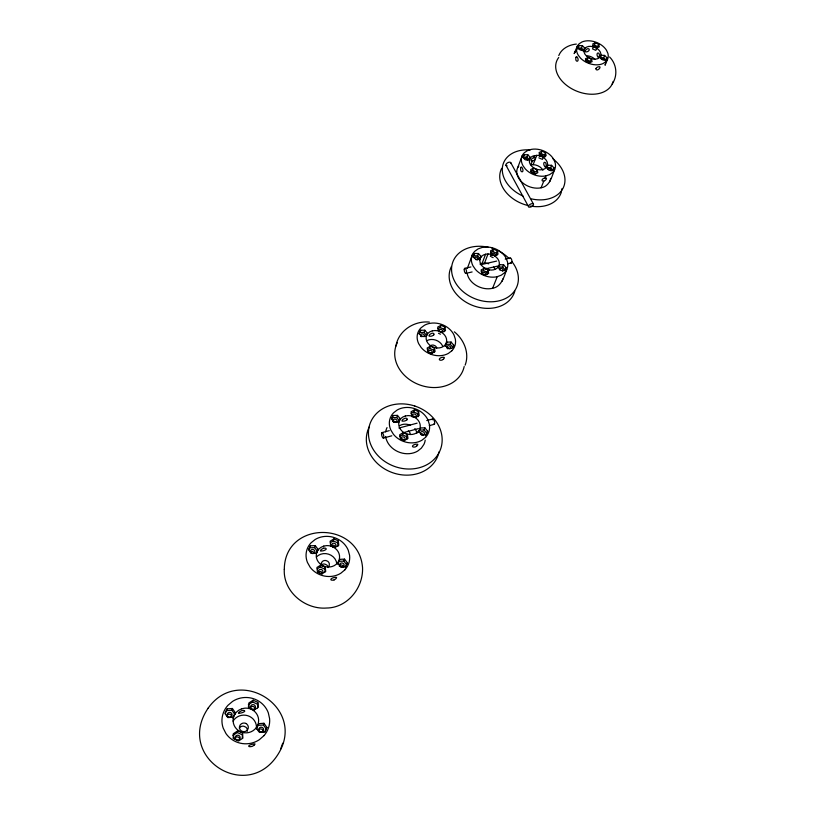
<?xml version="1.0" encoding="UTF-8"?>
<svg xmlns="http://www.w3.org/2000/svg" width="816" height="816" viewBox="0 0 816 816"><rect width="100%" height="100%" fill="white"/><g stroke="black" fill="none" stroke-linecap="round" stroke-linejoin="round"><path stroke-width="1.22" d="M225.563 712.878L227.174 708.849L232.397 708.482L235.314 712.664L234.835 714.418L231.928 710.246L232.397 708.482M605.564 63.352L605.074 65.239L607.522 59.354M233.162 738.46L233.427 733.676L237.813 730.779L242.536 733.003L242.913 738.123L238.537 741.03L233.784 738.806L233.427 733.676M232.958 735.389L237.323 732.503L237.813 730.779M208.223 708.053C174.614 757.126 247.483 803.933 278.307 753.872C306.867 707.768 238.762 664.52 208.141 708.176M242.27 737.919L242.536 733.003M248.329 704.769L252.613 701.974L253.133 700.199L257.805 702.382L258.203 707.38L253.909 710.195L249.227 708.002L248.839 702.994L253.133 700.199M257.57 707.89L257.805 702.382M308.876 549.77L310.488 545.812L315.251 545.618L318.046 549.301L316.424 553.248M256.428 729.035L258.774 723.649L263.976 723.272L266.934 727.474L265.027 731.942M317.404 551.3L314.629 547.628L315.251 545.618M266.373 729.188L263.425 724.996L263.976 723.272M317.281 568.834L320.209 567.028L320.851 565.049L325.237 567.079L325.727 571.526L321.82 573.944L317.414 571.914L316.934 567.467L320.851 565.049M395.933 346.004C398.524 330.551 414.263 320.627 429.328 322.075M330.429 542.64L333.305 540.896L333.968 538.876L338.303 540.875L338.813 545.21L334.968 547.567L330.623 545.557L330.123 541.212L333.968 538.876M324.89 571.843L325.237 567.079M338.008 546.139L337.63 542.885L338.303 540.875M465.12 365.17C469.771 353.206 463.978 339.497 454.339 331.826M339.119 561.316L339.803 559.337L344.546 559.123L347.371 562.826L346.667 564.794L343.852 561.102L339.119 561.316L337.671 564.254M419.873 332.479L420.658 330.235L424.83 330.215L427.431 333.285L426.635 335.529L424.045 332.449L419.873 332.479L419.087 334.03M391.507 419.332L393.118 415.477L397.494 415.385L400.177 418.69L398.565 422.545M424.045 332.449L424.83 330.215M343.852 561.102L344.546 559.123M399.412 420.842L396.729 417.547L397.494 415.385M280.622 749.037L281.53 746.518M281.795 745.732L282.713 743.213M427.513 349.615L429.726 348.391L430.532 346.168L434.469 347.942L435.071 351.563L431.735 353.41L427.798 351.625L427.196 348.004L430.532 346.168M437.988 328.726L440.171 327.532L440.997 325.298L444.883 327.053L445.495 330.592L442.221 332.387L438.314 330.633L437.713 327.083L440.997 325.298M399.85 436.305L402.492 434.765L403.267 432.633L407.378 434.5L407.969 438.427L404.44 440.487L400.33 438.61L399.748 434.683L403.267 432.633M434.03 352.43L433.653 350.166L434.469 347.942M444.465 331.643L444.057 329.287L444.883 327.053M411.131 413.447L413.722 411.958L414.518 409.795L418.577 411.641L419.179 415.477L415.711 417.486L411.652 415.63L411.06 411.784L414.518 409.795M472.546 254.337L468.19 266.108A18.554 14.413 21.1 0 0 467.323 268.464M406.949 439.09L406.582 436.631L407.378 434.5M472.954 257.203L474.514 253.49L478.462 253.521L480.991 256.387L479.42 260.1M418.22 416.67L417.772 413.794L418.577 411.641M480.124 258.682L477.605 255.816L478.462 253.521M446.107 344.321L446.933 342.098L451.095 342.067L453.716 345.158L452.87 347.371L450.248 344.291L446.107 344.321L445.077 346.402M450.248 344.291L451.095 342.067M554.615 169.738C551.677 176.582 549.923 186.446 541.069 187.802A17.503 12.811 21.4 0 1 522.342 182.56A17.503 12.811 21.4 0 1 517.762 167.474L522.342 155.428M479.981 264.098A9.935 7.711 21.1 0 1 482.123 263.313L485.591 254.215L488.019 253.96A10.016 7.732 21.1 0 1 498.933 261.028A10.016 7.732 21.1 0 1 493.68 269.821L491.242 270.076A10.016 7.732 21.1 0 1 480.736 264.027A10.016 7.732 21.1 0 1 483.429 254.99L485.591 254.215M524.158 154.693L523.27 157.039L526.942 157.141L529.37 159.752L530.278 157.406L527.85 154.795L524.158 154.693L522.893 157.213L525.32 159.834L529.023 159.936L530.278 157.406M418.628 432.368L420.546 427.951L424.901 427.859L427.625 431.174L425.697 435.581M482.123 263.313L484.531 263.058L488.019 253.96M481.297 271.657L483.358 270.555L484.235 268.28L487.999 269.963L488.662 273.309L485.551 274.961L481.777 273.268L481.124 269.933L484.235 268.28M526.942 157.141L527.85 154.795M490.355 256.367L491.232 254.082L490.569 250.808L493.639 249.206L497.352 250.869L498.025 254.143L494.965 255.755L491.232 254.082M490.712 252.562L492.752 251.491L493.639 249.206M426.788 433.306L424.085 429.991L424.901 427.859M487.529 274.329L487.111 272.238L487.999 269.963M534.521 155.53L533.664 157.712A2.428 1.102 -36.6 0 0 531.083 159.936A2.428 1.102 -36.6 0 0 532.45 160.834L530.89 164.852L533.134 164.659L536.785 155.346A9.445 6.865 21.4 0 1 547.138 161.874A9.445 6.865 21.4 0 1 542.426 169.667L540.151 169.861A9.445 6.865 21.5 0 1 530.216 164.261A9.445 6.865 21.5 0 1 532.522 156.193L536.785 155.346M496.913 255.337L496.465 253.154L497.352 250.869M577.361 46.124L574.127 53.57L575.045 52.367M577.544 48.991L579.023 45.523L582.43 45.676L584.735 48.022L583.256 51.5M530.747 171.411L532.654 170.462L533.572 168.127L537.122 169.708L537.815 172.706L534.959 174.134L531.4 172.553L530.706 169.555L533.572 168.127M583.797 50.398L581.492 48.052L582.43 45.676M539.121 154.438L541.008 153.52L541.926 151.174L545.445 152.735L546.139 155.683L543.313 157.07L542.385 159.406M537.122 169.708L536.204 172.033L532.654 170.462M499.657 264.751L498.76 267.026L502.676 267.046L505.226 269.923L506.144 267.658L503.584 264.772L499.657 264.751L498.27 267.607L500.83 270.494L504.767 270.514L506.144 267.658M544.976 157.029L544.517 155.071L545.445 152.735M467.211 273.595A18.554 14.413 21.1 0 0 492.609 288.293L497.23 276.685L501.279 275.176L504.512 272.779A18.748 14.464 21.1 0 0 507.562 262.12L506.144 258.233A18.748 14.464 21.1 0 0 482.093 247.472L478.064 248.921L474.81 251.257A18.748 14.464 21.1 0 0 472.943 265.792L475.463 269.464A18.748 14.464 21.1 0 0 497.23 276.685M502.676 267.046L503.584 264.772M585.378 60.69L587.112 59.894L588.071 57.518L591.386 58.976L592.1 61.628L589.499 62.832L586.174 61.373L585.46 58.711L588.071 57.518M593.477 46.543L592.518 48.919L595.813 50.357L596.771 47.991L599.342 46.818L598.618 44.207L595.333 42.769L592.763 43.931L593.477 46.543L596.771 47.991M592.661 45.92L594.374 45.145L595.333 42.769M547.903 165.22L546.965 167.555L550.627 167.647L553.075 170.269L554.023 167.943L551.575 165.311L547.903 165.22L546.669 167.759L549.127 170.401L552.809 170.483L554.023 167.943M591.386 58.976L590.427 61.343L587.112 59.894M492.609 288.293C501.595 286.651 503.921 276.91 506.726 269.647M598.618 44.207L597.659 46.583L594.374 45.145M541.069 187.802L543.772 181.142A2.448 1.071 -36.4 0 0 546.383 178.918A2.448 1.071 -36.4 0 0 545.027 178.041A2.438 1.367 -21.8 0 0 542.14 179.795A2.438 1.367 -21.8 0 0 543.772 181.142M545.027 178.051L545.904 175.879L549.647 174.604L552.616 172.502A17.666 12.852 21.4 0 0 555.227 163.006L553.819 159.487A17.666 12.852 21.4 0 0 531.104 149.42L527.371 150.654L524.382 152.704A17.666 12.852 21.4 0 0 522.974 165.699L525.402 169.045A17.666 12.852 21.4 0 0 545.904 175.879M550.627 167.647L551.575 165.311M601.208 55.253L600.239 57.62L603.626 57.763L605.951 60.119L606.931 57.763L604.605 55.406L601.208 55.253L600.137 57.457L602.473 59.823L605.87 59.976L606.931 57.763M603.626 57.763L604.605 55.406M612.224 83.977C617.977 75.572 616.692 64.076 609.572 56.957M558.776 55.559C561.571 48.521 569.16 44.758 576.351 44.084M427.625 431.174L425.972 434.602L421.597 434.704L418.883 431.378L420.546 427.951M266.934 727.474L264.69 732.064L259.468 732.452L256.51 728.229L258.774 723.649M347.371 562.826L345.454 566.753L340.7 566.977L337.875 563.254L339.803 559.337M453.716 345.158L452.186 348.289L448.025 348.33L445.393 345.229L446.933 342.098M345.229 567.742L346.188 565.784M400.177 418.69L398.483 422.086L394.097 422.188L391.405 418.873L393.118 415.477M480.991 256.387L479.573 259.233L475.626 259.202L473.086 256.326L474.514 253.49M584.735 48.022L583.644 50.225L580.237 50.062L577.922 47.705L579.023 45.523M235.314 712.664L233.009 717.213L227.766 717.59L224.859 713.398L227.174 708.849M318.046 549.301L316.067 553.197L311.294 553.411L308.499 549.709L310.488 545.812M427.431 333.285L425.85 336.396L421.668 336.427L419.067 333.336L420.658 330.235M232.917 718.202L233.692 716.693M239.312 728.117L239.639 727.648A4.437 4.315 -4.7 0 1 243.821 726.23L245.881 727.189A4.437 4.315 -4.7 0 1 247.33 731.258M517.762 167.474L518.772 166.107M574.648 52.193L575.974 51.173M541.926 151.174L539.101 152.561L539.794 155.509L543.313 157.07M334.101 579.931L335.427 579.095A3.029 0.928 -30.9 0 0 336.406 577.33L334.978 577.422A3.05 1.173 -15.7 0 0 330.847 579.319A3.05 1.173 -15.7 0 0 334.101 579.931M383.336 438.1A2.825 0.938 75.2 0 0 383.173 433.939A2.825 0.938 75.2 0 0 381.531 434.03A2.825 0.938 75.2 0 0 383.336 438.1L391.802 435.805M403.889 432.531L418.394 428.604M429.277 425.656L434.112 424.34M382.021 432.613L389.273 430.654M398.953 428.053L417.088 423.167M426.758 420.566L432.806 418.934M465.987 273.36L472.117 271.952M485.591 268.862L497.852 266.047M507.664 263.803L511.336 262.956M464.773 268.352L470.903 266.954M480.716 264.721L496.658 261.089M505.237 259.131L510.143 258.019M323.636 548.189L321.586 549.28A2.989 0.979 -30.7 0 0 320.637 551.075L322.769 550.861A3.04 1.214 -15.5 0 0 324.941 550.127L325.921 549.505A2.836 1.275 0.9 0 0 325.941 548.474L325.564 548.24A3.04 1.214 -15.5 0 0 323.626 548.179M258.233 725.373L263.425 724.996M226.726 710.614L231.928 710.246M309.876 547.822L314.629 547.628M419.73 430.083L424.085 429.991M392.363 417.629L396.729 417.547M473.668 255.785L477.605 255.816M578.095 47.899L581.492 48.052M491.936 248.258L492.599 248.462M243.964 710.491L244.412 710.665A3.08 1.112 1.3 0 1 244.494 711.572L243.484 712.144A3.315 1.071 -14.8 0 1 241.138 712.939L238.7 713.439A3.295 0.867 -29.9 0 1 239.567 711.807L241.801 710.603A3.315 1.071 -14.8 0 1 243.964 710.481M541.008 153.52L544.517 155.071M538.866 157.855L541.508 159.018M487.111 272.238L483.358 270.555M492.752 251.491L496.465 253.154M491.283 256.785L493.139 257.621M440.171 327.532L444.057 329.287M433.653 350.166L429.726 348.391M438.478 333.305L440.426 334.183M413.722 411.958L417.772 413.794M406.582 436.631L402.492 434.765M333.305 540.896L337.63 542.885M324.584 569.058L320.209 567.028M252.613 701.974L257.275 704.147M242.036 734.716L237.323 732.503M408.224 430.879L408.653 431.134A3.825 3.244 20.2 0 1 410.101 434.316M510.775 162.7L533.45 204.092A2.774 1.377 -28.8 0 1 530.308 207.121A2.774 1.377 -28.8 0 1 529.268 204.989A2.774 1.377 -28.8 0 1 533.45 204.092M505.981 165.281L528.574 206.713M248.431 706.013L248.615 708.512M552.922 158.804A32.365 23.705 21.4 0 1 562.856 188.608A32.365 23.705 21.4 0 1 531.216 198.849M523.107 196.136A32.365 23.705 21.4 0 1 502.483 166.821A32.365 23.705 21.4 0 1 530.104 149.95M561.49 191.597A32.181 23.664 21.4 0 1 530.553 206.071M528.493 205.652A32.181 23.664 21.4 0 1 501.677 168.351M562.03 188.527A32.181 23.664 21.4 0 1 561.826 190.077M550.606 178.429A17.503 12.811 21.4 0 1 549.719 181.662M531.614 173.42A1.826 1.336 21.4 0 1 533.48 172.115A1.826 1.336 21.4 0 1 535.01 174.196M539.978 156.417A1.805 1.306 21.4 0 1 541.824 155.132A1.805 1.306 21.4 0 1 543.344 157.192M547.75 169.442A1.816 1.316 21.9 0 1 549.984 168.983A1.816 1.316 21.9 0 1 551.065 170.911M533.134 164.659A9.374 6.854 21.4 0 1 542.956 170.207M524.239 158.641A1.816 1.316 20.9 0 1 527.34 160.385M533.664 157.723A2.428 1.387 -21.8 0 1 535.296 159.1A2.428 1.387 -21.8 0 1 532.45 160.844M601.198 59.048A1.693 1.153 21.9 0 1 602.861 58.854A1.693 1.153 21.9 0 1 604.156 60.047M613.142 81.437A30.049 20.624 21.6 0 1 575.525 90.647A30.049 20.624 21.6 0 1 558.736 57.487M586.276 61.853A1.703 1.163 21.6 0 1 588.336 61.496A1.703 1.163 21.6 0 1 589.376 63.22M593.558 47.073A1.683 1.132 21.6 0 1 595.792 46.818A1.683 1.132 21.6 0 1 596.445 48.664M586.908 55.794A8.741 5.967 21.6 0 1 594.895 59.293M579.044 49.327A1.693 1.142 21.2 0 1 580.706 49.133A1.693 1.142 21.2 0 1 581.992 50.317M428.359 352.022A2.02 1.652 19.9 0 1 430.042 350.309A2.02 1.652 19.9 0 1 432.296 351.992A2.02 1.652 19.9 0 1 430.613 353.695M446.913 347.861A2.009 1.632 20.8 0 1 447.78 345.831A2.009 1.632 20.8 0 1 450.361 346.688A2.009 1.632 20.8 0 1 449.953 348.86M448.004 348.881A2.009 1.632 20.8 0 1 447.545 348.616M428.747 352.583A2.02 1.642 19.9 0 1 431.348 353.756M426.87 340.639A10.404 8.446 20 0 1 442.507 345.79M438.988 331.51A1.999 1.612 20.1 0 1 439.855 329.521A1.999 1.612 20.1 0 1 442.415 330.368A1.999 1.612 20.1 0 1 442.007 332.51M439.192 331.704A1.999 1.612 20.1 0 1 441.497 332.469M420.475 336.345A2.009 1.622 19.3 0 1 422.872 336.59M421.28 336.743A2.009 1.632 19.3 0 1 420.893 334.376A2.009 1.632 19.3 0 1 423.657 334.356A2.009 1.632 19.3 0 1 424.045 336.722M429.828 346.606A3.672 2.978 20 0 1 433.592 345.148L435.316 345.923A3.672 2.978 20 0 1 436.713 348.085M447.097 348.004A2.009 1.632 20.8 0 1 449.422 348.769M464.182 366.517A35.7 29.131 20 0 1 419.893 385.009A35.7 29.131 20 0 1 397.423 342.496M507.124 165.811A2.723 1.428 -29 0 1 506.134 164.159A2.723 1.428 -29 0 1 509.235 162.2A2.723 1.428 -29 0 1 510.765 163.516M499.463 269.892A1.928 1.489 21.7 0 1 501.952 268.556A1.928 1.489 21.7 0 1 502.503 271.249M502.85 278.899A18.554 14.413 21.1 0 1 502.024 281.275M482.154 273.88A1.928 1.499 21.1 0 1 483.551 272.33A1.928 1.499 21.1 0 1 485.795 273.625A1.928 1.499 21.1 0 1 484.796 275.4M474.32 258.233A1.918 1.479 20.5 0 1 477.074 257.428A1.918 1.479 20.5 0 1 477.37 259.988M484.531 263.058A9.935 7.711 21.1 0 1 488.702 263.833M493.558 267.107A9.935 7.711 21.1 0 1 494.894 269.045M484.235 275.063A1.928 1.499 21.1 0 1 484.592 275.38M475.524 259.447A1.918 1.479 20.5 0 1 476.422 259.855M485.551 268.24A3.499 2.713 21.1 0 1 486.438 268.342L488.09 269.076A3.499 2.713 21.1 0 1 489.212 270.351M491.722 255.143A1.907 1.469 21.2 0 1 493.588 253.286A1.907 1.469 21.2 0 1 494.924 255.857M511.979 261.712A34.313 26.653 21.1 0 1 497.556 301.155A34.313 26.653 21.1 0 1 451.891 273.268A34.313 26.653 21.1 0 1 488.345 247.279M498.719 251.022A34.313 26.653 21.1 0 1 500.647 252.073L502.523 253.215A34.313 26.653 21.1 0 1 509.204 258.601M514.835 291.098A34.109 26.591 21.1 0 1 472.699 305.47A34.109 26.591 21.1 0 1 451.462 266.414M509.888 258.182A2.54 1.102 77.2 0 1 511.438 259.151A2.54 1.102 77.2 0 1 511.836 262.324A2.54 1.102 77.2 0 1 510.418 262.456M420.811 433.775A2.101 1.775 21.3 0 1 423.657 435.479M385.631 436.458A20.278 17.218 20.2 0 0 397.81 451.605A20.278 17.218 20.2 0 0 417.69 451.075L421.352 448.147L423.912 444.404A20.278 17.218 20.2 0 0 425.207 440.099M385.662 431.878A20.278 17.218 20.2 0 1 387.039 427.604M400.646 439.538A2.111 1.795 20.1 0 1 404.348 441.232M401.146 439.212A2.111 1.795 20.1 0 1 402.441 436.886A2.111 1.795 20.1 0 1 405.103 438.478A2.111 1.795 20.1 0 1 403.349 440.518M402.278 440.303A2.111 1.795 20.1 0 1 401.809 440.018M393.771 422.249A2.101 1.775 19.2 0 1 393.394 419.679A2.101 1.775 19.2 0 1 396.301 419.618A2.101 1.775 19.2 0 1 396.678 422.188M399.871 425.524A10.863 9.211 20.2 0 1 410.417 425.289M414.803 428.635A10.863 9.211 20.2 0 1 416.935 433.296M393.026 421.535A2.101 1.775 19.2 0 1 395.923 422.137M412.692 416.721A2.091 1.754 20.3 0 1 413.202 414.171A2.091 1.754 20.3 0 1 416.129 415.13A2.091 1.754 20.3 0 1 415.12 417.517M413.539 417.364A2.091 1.754 20.3 0 1 413.08 417.088M411.896 416.69A2.081 1.754 20.3 0 1 415.405 417.425M439.039 451.84A37.271 31.742 20.2 0 1 392.343 472.607A37.271 31.742 20.2 0 1 369.332 426.809M432.276 419.791A2.785 1.01 75.1 0 1 433.622 419.516A2.785 1.01 75.1 0 1 434.673 423.127A2.785 1.01 75.1 0 1 433.51 424.024M320.994 565.243A4.09 3.713 16.4 0 1 324.788 564.101L326.706 564.978A4.09 3.713 16.4 0 1 328.175 567.569M310.304 552.126A2.254 2.03 14.7 0 1 314.252 553.411M339.201 566.039A2.254 2.04 18.4 0 1 343.444 567.416M331.102 546.292A2.234 2.009 16.9 0 1 335.335 547.128M317.995 572.485A2.264 2.06 16 0 1 322.259 573.862M316.373 557.032A11.648 10.577 16.5 0 1 328.624 554.186A11.648 10.577 16.5 0 1 336.804 563.652M319.76 573.322A2.275 2.071 16.1 0 1 319.219 569.823A2.275 2.071 16.1 0 1 322.861 571.006A2.275 2.071 16.1 0 1 320.321 573.505M327.716 567.334A4.1 3.723 16.5 0 0 327.899 561.398L325.972 560.51A4.1 3.723 16.5 0 0 322.014 566.222M234.773 738.868A2.458 2.397 -8.9 0 1 237.67 736.95A2.458 2.397 -8.9 0 1 239.608 739.755M250.104 708.268A2.417 2.336 1.9 0 1 253.235 706.493A2.417 2.336 1.9 0 1 254.663 709.726M233.06 721.069A12.638 12.281 -3.7 0 1 256.438 728.566M258.244 730.84A2.438 2.377 2.3 0 1 261.395 729.025A2.438 2.377 2.3 0 1 262.834 732.319M226.766 716.091A2.448 2.366 -6.2 0 1 229.633 714.214A2.448 2.366 -6.2 0 1 231.56 716.968M284.294 569.384C283.04 591.641 305.082 609.715 326.512 608.032C347.504 607.9 363.467 587.734 362.539 567.528C358.816 520.588 284.692 520.373 284.294 569.384M264.017 735.604L259.366 739.684A23.878 23.154 -1.8 0 1 225.971 733.564L223.196 728.107A23.878 23.154 -1.8 0 1 227.899 705.361L232.58 701.393A23.878 23.154 -1.8 0 1 268.321 712.858L269.617 718.733A23.878 23.154 -1.8 0 1 264.017 735.604M344.933 569.803L340.813 573.24A22.001 19.9 16.6 0 1 310.121 567.202L307.428 562.418A22.001 19.9 16.6 0 1 311.049 542.813L315.2 539.468A22.001 19.9 16.6 0 1 348.228 550.188L349.585 555.308A22.001 19.9 16.6 0 1 344.933 569.803M433.745 334.907L432.817 335.57A2.693 1.346 -17.9 0 1 430.868 336.223L429.114 336.121A2.642 1.071 -33.2 0 1 430.124 334.193L431.95 333.244A2.693 1.346 -17.9 0 1 433.582 333.448L433.877 333.754A2.53 1.428 -0.9 0 1 433.745 334.907M425.595 437.284L421.903 440.232A20.512 17.32 20.2 0 1 393.465 434.326L390.833 430.052A20.512 17.32 20.2 0 1 393.536 412.835L397.249 409.969A20.512 17.32 20.2 0 1 428.012 420.046L429.42 424.595A20.512 17.32 20.2 0 1 425.595 437.284M451.86 350.758L448.372 353.41A19.635 15.871 20 0 1 421.209 347.585L418.649 343.628A19.635 15.871 20 0 1 421.025 327.808L424.534 325.217A19.635 15.871 20 0 1 453.971 334.917L455.359 339.13A19.635 15.871 20 0 1 451.86 350.758M406.97 419.781L406.011 420.434A2.815 1.295 -17 0 1 403.981 421.117L402.115 421.138A2.764 1.02 -32.2 0 1 403.124 419.251L405.022 418.251A2.815 1.295 -17 0 1 406.756 418.394L407.082 418.679A2.642 1.377 -0.3 0 1 406.97 419.781M443.231 359.326L442.048 360.07A2.703 1.316 -18 0 1 439.375 359.06A2.703 1.316 -18 0 1 443.119 357.245L444.271 357.408A2.672 1.04 -33.1 0 1 443.231 359.326M416.619 446.117L415.375 446.903A2.825 1.255 -17.1 0 1 412.529 446.036A2.825 1.255 -17.1 0 1 416.425 444.19L417.659 444.261A2.795 0.989 -32.3 0 1 416.619 446.117M253.847 745.385L252.419 746.293A3.346 1.02 -15 0 1 248.696 746.048A3.346 1.02 -15 0 1 253.103 744.121L254.755 743.794A3.335 0.816 -30.2 0 1 253.847 745.385M605.747 61.751L603.065 63.536A16.483 11.179 21.6 0 1 580.553 58.16L578.218 55.172A16.483 11.179 21.6 0 1 579.176 43.768L581.879 42.024A16.483 11.179 21.6 0 1 606.523 50.317L607.92 53.438A16.483 11.179 21.6 0 1 605.747 61.751M241.73 708.798L238.762 710.226A12.76 12.373 -1.8 0 0 238.364 730.504A12.76 12.373 -1.8 0 0 258.142 723.884A12.76 12.373 -1.8 0 0 244.984 708.145L241.73 708.798M323.789 546.088L321.116 547.271A11.761 10.628 16.6 0 0 321.351 564.835A11.761 10.628 16.6 0 0 339.232 559.521A11.761 10.628 16.6 0 0 326.747 545.598L323.789 546.088M405.379 415.966L402.951 416.956A10.965 9.251 20.2 0 0 403.726 432.449A10.965 9.251 20.2 0 0 420.026 428.104A10.965 9.251 20.2 0 0 408.082 415.589L405.379 415.966M432.347 330.857L430.042 331.735A10.496 8.476 20 0 0 430.96 346.004A10.496 8.476 20 0 0 446.444 342.23A10.496 8.476 20 0 0 434.918 330.541L432.347 330.857M588.611 46.461L586.786 47.002A8.803 5.967 21.6 0 0 588.407 57.416A8.803 5.967 21.6 0 0 600.821 55.315A8.803 5.967 21.6 0 0 590.692 46.339L588.611 46.461M414.834 406.042L412.519 405.348A37.505 31.855 20.2 0 0 369.138 439.416A37.505 31.855 20.2 0 0 425.881 465.253A37.505 31.855 20.2 0 0 425.626 411.325L423.606 410.04A37.505 31.855 20.2 0 0 414.834 406.042M245.83 723.445L244.729 723.088A4.457 4.325 -3.7 0 0 239.486 728.045A4.457 4.325 -3.7 0 0 246.055 731.126A4.457 4.325 -3.7 0 0 246.799 724.067L245.83 723.445M520.812 167.566A2.438 0.918 85.4 0 0 520.934 171.003A2.438 1.244 71.8 0 0 522.821 171.207A2.438 1.244 71.8 0 0 522.138 167.882A2.438 0.918 85.4 0 0 520.812 167.566M545.924 166.515A2.428 0.949 85.5 0 0 545.812 163.098A2.417 1.275 71.8 0 0 543.895 162.904A2.417 1.275 71.8 0 0 544.568 166.209A2.428 0.949 85.5 0 0 545.924 166.515M576.004 57.304A2.295 0.938 87.5 0 0 576.096 60.557A2.285 1.275 74.4 0 0 577.952 60.557A2.285 1.275 74.4 0 0 577.351 57.385A2.295 0.938 87.5 0 0 576.004 57.304M599.168 56.885A2.275 0.969 87.7 0 0 599.077 53.652A2.275 1.295 74.5 0 0 597.2 53.662A2.275 1.295 74.5 0 0 597.791 56.804A2.275 0.969 87.7 0 0 599.168 56.885M585.286 50.796A2.285 1.091 -39.1 0 0 586.469 51.836A2.275 1.397 -25.1 0 0 589.162 50.133A2.275 1.397 -25.1 0 0 587.724 48.674A2.285 1.091 -39.1 0 0 585.286 50.796M596.006 68.483A2.295 1.377 -24.9 0 0 597.434 69.931A2.295 1.081 -38.9 0 0 599.903 67.799A2.295 1.081 -38.9 0 0 598.73 66.779A2.295 1.377 -24.9 0 0 596.006 68.483M464.253 269.3A2.581 1.04 77.1 0 0 465.701 273.36A2.581 1.04 77.1 0 0 466.191 269.912A2.581 1.04 77.1 0 0 464.253 269.3M420.811 434.357A2.101 1.775 21.3 0 0 424.351 434.275A2.101 1.775 21.3 0 0 422.147 431.582A2.101 1.775 21.3 0 0 420.811 434.357M332 546.322A2.244 2.02 16.9 0 0 335.825 546.159A2.244 2.02 16.9 0 0 333.56 543.191A2.244 2.02 16.9 0 0 332 546.322M310.825 552.616A2.254 2.04 14.8 0 0 314.69 552.452A2.254 2.04 14.8 0 0 312.426 549.464A2.254 2.04 14.8 0 0 310.825 552.616M340.129 566.141A2.254 2.04 18.4 0 0 343.975 565.957A2.254 2.04 18.4 0 0 341.69 562.958A2.254 2.04 18.4 0 0 340.129 566.141M236.599 739.786A2.468 2.407 -8.3 0 0 240.139 737.429A2.468 2.407 -8.3 0 0 236.303 735.624A2.468 2.407 -8.3 0 0 236.599 739.786M259.59 731.381A2.448 2.387 2.8 0 0 263.578 730.014A2.448 2.387 2.8 0 0 260.365 727.321A2.448 2.387 2.8 0 0 259.59 731.381M251.42 708.727A2.428 2.346 2.2 0 0 255.388 707.39A2.428 2.346 2.2 0 0 252.195 704.738A2.428 2.346 2.2 0 0 251.42 708.727M228.541 716.917A2.448 2.366 -5.7 0 0 232.07 714.612A2.448 2.366 -5.7 0 0 228.256 712.827A2.448 2.366 -5.7 0 0 228.541 716.917"/></g></svg>
